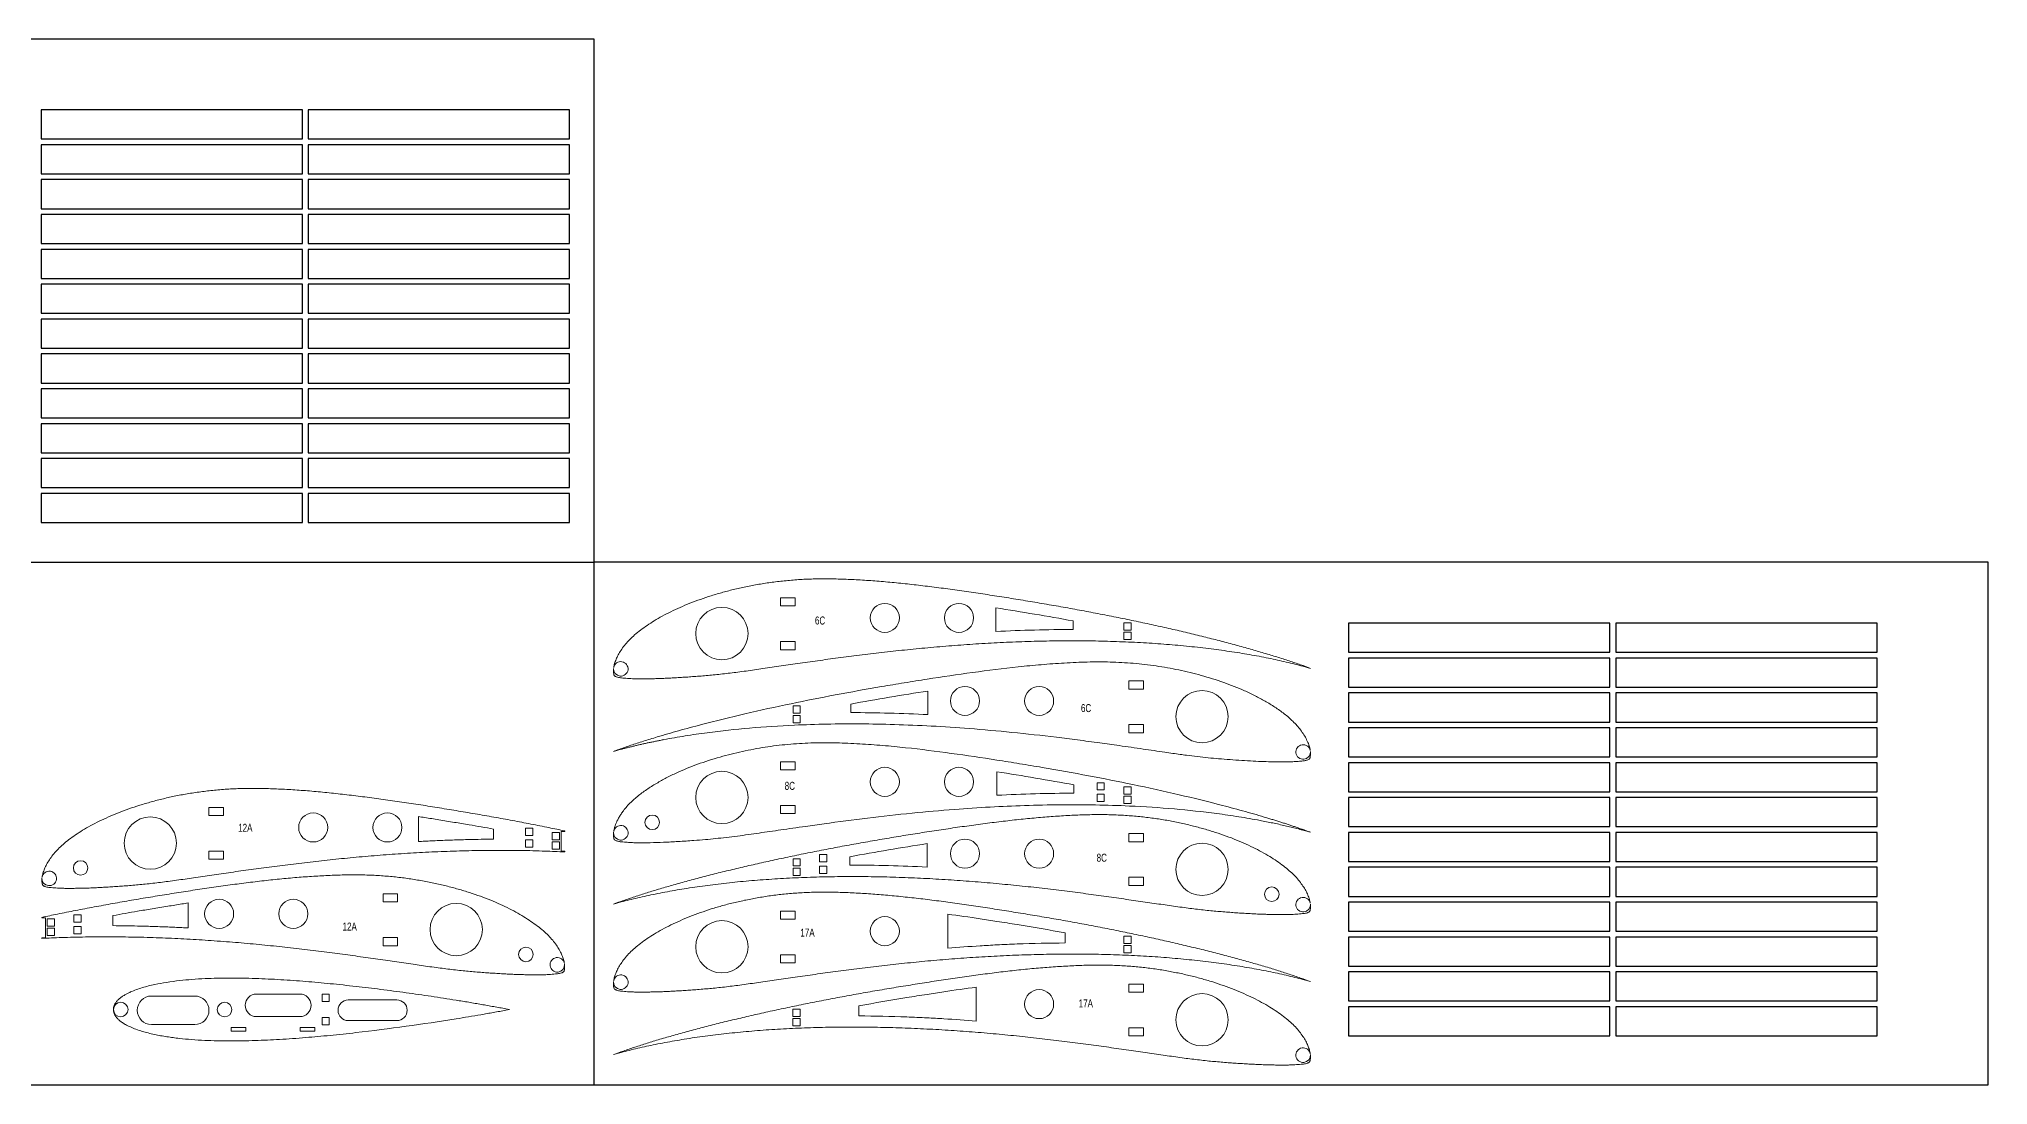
# Model space of a CAD drawing. Header units: inches. Extents: x 0 to 72, y -2.1 to 20.1.
# Drawn here: x 38.44 to 72, y 0 to 18 of the extents above; entities that cross this region are included whole.
import ezdxf

# ---------------------------------------------------------------- set-up
doc = ezdxf.new("R2010")
doc.units = ezdxf.units.IN
doc.header["$MEASUREMENT"] = 0
doc.styles.add('SLDTEXTSTYLE0', font='TXT', dxfattribs={"width": 0.75})

msp = doc.modelspace()

# ---------------------------------------------------------------- linework, layer by layer
for p, q in [((48, 18), (24, 18)), ((48, 0), (48, 18)), ((24, 9), (48, 9)), ((72, 9), (48, 9)), ((72, 0), (72, 9)), ((24, 0), (48, 0)), ((48, 0), (72, 0))]:
    msp.add_line(p, q)
at = {"color": 1, "linetype": 'Continuous', "lineweight": 15}
for p, q in [((51.209, 8.243), (51.209, 8.383)), ((51.209, 8.383), (51.459, 8.383)), ((51.459, 8.243), (51.209, 8.243)), ((51.459, 8.383), (51.459, 8.243)), ((54.919, 8.21), (54.919, 7.804)), ((56.247, 7.838), (56.247, 7.986)), ((57.119, 7.952), (57.244, 7.952)), ((57.119, 7.827), (57.119, 7.952)), ((57.244, 7.827), (57.119, 7.827)), ((57.119, 7.79), (57.244, 7.79)), ((57.119, 7.665), (57.119, 7.79)), ((57.244, 7.952), (57.244, 7.827)), ((57.244, 7.79), (57.244, 7.665)), ((51.209, 7.491), (51.209, 7.631)), ((51.209, 7.631), (51.459, 7.631)), ((51.459, 7.491), (51.209, 7.491)), ((51.459, 7.631), (51.459, 7.491)), ((57.244, 7.665), (57.119, 7.665)), ((60.335, 7.17), (60.2, 7.207)), ((53.748, 6.374), (53.748, 6.78)), ((57.458, 6.953), (57.208, 6.953)), ((57.208, 6.953), (57.208, 6.813)), ((57.208, 6.813), (57.458, 6.813)), ((57.458, 6.813), (57.458, 6.953)), ((51.549, 6.522), (51.424, 6.522)), ((51.424, 6.522), (51.424, 6.397)), ((51.424, 6.397), (51.549, 6.397)), ((51.549, 6.397), (51.549, 6.522)), ((52.42, 6.556), (52.42, 6.408)), ((51.549, 6.36), (51.424, 6.36)), ((51.424, 6.36), (51.424, 6.235)), ((51.424, 6.235), (51.549, 6.235)), ((51.549, 6.235), (51.549, 6.36)), ((57.458, 6.201), (57.208, 6.201)), ((57.208, 6.201), (57.208, 6.061)), ((57.208, 6.061), (57.458, 6.061)), ((57.458, 6.061), (57.458, 6.201)), ((48.332, 5.74), (48.467, 5.777)), ((51.459, 5.562), (51.209, 5.562)), ((51.209, 5.562), (51.209, 5.422)), ((51.209, 5.422), (51.459, 5.422)), ((51.459, 5.422), (51.459, 5.562)), ((54.934, 5.39), (54.934, 4.986)), ((56.262, 5.021), (56.262, 5.165)), ((56.784, 5.202), (56.659, 5.202)), ((56.659, 5.202), (56.659, 5.077)), ((56.659, 5.077), (56.784, 5.077)), ((56.784, 5.077), (56.784, 5.202)), ((57.119, 5.131), (57.244, 5.131)), ((57.119, 5.006), (57.119, 5.131)), ((57.244, 5.131), (57.244, 5.006)), ((41.368, 4.777), (41.618, 4.777)), ((41.368, 4.637), (41.368, 4.777)), ((41.618, 4.777), (41.618, 4.637)), ((51.459, 4.81), (51.209, 4.81)), ((51.209, 4.81), (51.209, 4.67)), ((51.459, 4.67), (51.459, 4.81)), ((56.784, 5.002), (56.659, 5.002)), ((56.659, 5.002), (56.659, 4.877)), ((56.659, 4.877), (56.784, 4.877)), ((56.784, 4.877), (56.784, 5.002)), ((57.244, 5.006), (57.119, 5.006)), ((57.119, 4.969), (57.244, 4.969)), ((57.119, 4.844), (57.119, 4.969)), ((57.244, 4.844), (57.119, 4.844)), ((57.244, 4.969), (57.244, 4.844)), ((41.618, 4.637), (41.368, 4.637)), ((44.973, 4.619), (44.973, 4.19)), ((46.268, 4.229), (46.268, 4.404)), ((46.942, 4.417), (46.817, 4.417)), ((46.817, 4.417), (46.817, 4.292)), ((46.942, 4.292), (46.942, 4.417)), ((47.493, 4.362), (47.493, 4.373)), ((51.209, 4.67), (51.459, 4.67)), ((60.2, 4.386), (60.335, 4.349)), ((46.817, 4.292), (46.942, 4.292)), ((46.817, 4.217), (46.817, 4.092)), ((46.942, 4.217), (46.817, 4.217)), ((46.817, 4.092), (46.942, 4.092)), ((46.942, 4.092), (46.942, 4.217)), ((47.277, 4.346), (47.402, 4.346)), ((47.277, 4.221), (47.277, 4.346)), ((47.402, 4.221), (47.277, 4.221)), ((47.277, 4.184), (47.402, 4.184)), ((47.277, 4.059), (47.277, 4.184)), ((47.402, 4.059), (47.277, 4.059)), ((47.402, 4.346), (47.402, 4.221)), ((47.402, 4.184), (47.402, 4.059)), ((47.493, 4.362), (47.43, 4.362)), ((47.43, 4.362), (47.43, 4.022)), ((53.733, 4.153), (53.733, 3.75)), ((57.208, 4.326), (57.458, 4.326)), ((57.208, 4.186), (57.208, 4.326)), ((57.458, 4.186), (57.208, 4.186)), ((57.458, 4.326), (57.458, 4.186)), ((41.368, 4.025), (41.618, 4.025)), ((41.368, 3.885), (41.368, 4.025)), ((41.618, 3.885), (41.368, 3.885)), ((41.618, 4.025), (41.618, 3.885)), ((47.43, 4.022), (47.493, 4.022)), ((47.493, 4.01), (47.493, 4.022)), ((51.549, 3.894), (51.424, 3.894)), ((51.424, 3.894), (51.424, 3.769)), ((51.424, 3.769), (51.549, 3.769)), ((51.549, 3.732), (51.424, 3.732)), ((51.424, 3.732), (51.424, 3.607)), ((51.549, 3.769), (51.549, 3.894)), ((51.549, 3.607), (51.549, 3.732)), ((51.883, 3.966), (52.008, 3.966)), ((51.883, 3.841), (51.883, 3.966)), ((52.008, 3.841), (51.883, 3.841)), ((51.883, 3.766), (52.008, 3.766)), ((51.883, 3.641), (51.883, 3.766)), ((52.008, 3.966), (52.008, 3.841)), ((52.008, 3.766), (52.008, 3.641)), ((52.405, 3.784), (52.405, 3.929)), ((51.424, 3.607), (51.549, 3.607)), ((52.008, 3.641), (51.883, 3.641)), ((57.208, 3.574), (57.458, 3.574)), ((57.208, 3.434), (57.208, 3.574)), ((57.458, 3.434), (57.208, 3.434)), ((57.458, 3.574), (57.458, 3.434)), ((41.01, 2.702), (41.01, 3.132)), ((44.615, 3.29), (44.365, 3.29)), ((44.365, 3.29), (44.365, 3.15)), ((44.365, 3.15), (44.615, 3.15)), ((44.615, 3.15), (44.615, 3.29)), ((48.467, 3.15), (48.332, 3.112)), ((38.49, 2.874), (38.49, 2.885)), ((38.49, 2.874), (38.552, 2.874)), ((38.552, 2.874), (38.552, 2.534)), ((38.706, 2.858), (38.581, 2.858)), ((38.581, 2.858), (38.581, 2.733)), ((38.581, 2.733), (38.706, 2.733)), ((38.706, 2.696), (38.581, 2.696)), ((38.581, 2.696), (38.581, 2.571)), ((38.706, 2.733), (38.706, 2.858)), ((38.706, 2.571), (38.706, 2.696)), ((39.041, 2.929), (39.166, 2.929)), ((39.041, 2.804), (39.041, 2.929)), ((39.166, 2.804), (39.041, 2.804)), ((39.041, 2.729), (39.166, 2.729)), ((39.041, 2.604), (39.041, 2.729)), ((39.166, 2.929), (39.166, 2.804)), ((39.166, 2.729), (39.166, 2.604)), ((39.715, 2.916), (39.715, 2.742)), ((51.21, 2.992), (51.46, 2.992)), ((51.21, 2.852), (51.21, 2.992)), ((51.46, 2.852), (51.21, 2.852)), ((51.46, 2.992), (51.46, 2.852)), ((54.088, 2.94), (54.088, 2.356)), ((38.49, 2.523), (38.49, 2.534)), ((38.552, 2.534), (38.49, 2.534)), ((38.581, 2.571), (38.706, 2.571)), ((39.166, 2.604), (39.041, 2.604)), ((44.615, 2.537), (44.365, 2.537)), ((44.365, 2.537), (44.365, 2.397)), ((44.365, 2.397), (44.615, 2.397)), ((44.615, 2.397), (44.615, 2.537)), ((56.11, 2.444), (56.11, 2.619)), ((57.119, 2.561), (57.244, 2.561)), ((57.119, 2.436), (57.119, 2.561)), ((57.244, 2.436), (57.119, 2.436)), ((57.119, 2.399), (57.244, 2.399)), ((57.119, 2.274), (57.119, 2.399)), ((57.244, 2.561), (57.244, 2.436)), ((57.244, 2.399), (57.244, 2.274)), ((51.21, 2.24), (51.46, 2.24)), ((51.21, 2.1), (51.21, 2.24)), ((51.46, 2.1), (51.21, 2.1)), ((51.46, 2.24), (51.46, 2.1)), ((57.244, 2.274), (57.119, 2.274)), ((54.579, 1.684), (54.579, 1.1)), ((57.207, 1.737), (57.207, 1.597)), ((57.457, 1.737), (57.207, 1.737)), ((57.457, 1.597), (57.457, 1.737)), ((60.335, 1.779), (60.2, 1.816)), ((41.123, 1.531), (40.379, 1.531)), ((42.931, 1.565), (42.187, 1.565)), ((43.44, 1.561), (43.315, 1.561)), ((43.315, 1.561), (43.315, 1.436)), ((43.315, 1.436), (43.44, 1.436)), ((43.44, 1.436), (43.44, 1.561)), ((44.604, 1.463), (43.767, 1.463)), ((45.552, 1.484), (45.552, 1.484)), ((52.557, 1.188), (52.557, 1.363)), ((57.207, 1.597), (57.457, 1.597)), ((40.379, 1.041), (41.123, 1.041)), ((42.187, 1.176), (42.931, 1.176)), ((43.44, 1.162), (43.315, 1.162)), ((43.315, 1.162), (43.315, 1.037)), ((43.315, 1.037), (43.44, 1.037)), ((43.44, 1.037), (43.44, 1.162)), ((43.767, 1.109), (44.604, 1.109)), ((46.54, 1.3), (46.479, 1.311)), ((46.479, 1.287), (46.54, 1.3)), ((51.548, 1.305), (51.423, 1.305)), ((51.423, 1.305), (51.423, 1.18)), ((51.423, 1.18), (51.548, 1.18)), ((51.548, 1.143), (51.423, 1.143)), ((51.423, 1.143), (51.423, 1.018)), ((51.423, 1.018), (51.548, 1.018)), ((51.548, 1.18), (51.548, 1.305)), ((51.548, 1.018), (51.548, 1.143)), ((41.753, 0.988), (41.753, 0.925)), ((42.003, 0.988), (41.753, 0.988)), ((41.753, 0.925), (42.003, 0.925)), ((42.003, 0.925), (42.003, 0.988)), ((42.938, 0.988), (42.938, 0.925)), ((43.188, 0.988), (42.938, 0.988)), ((42.938, 0.925), (43.188, 0.925)), ((43.188, 0.925), (43.188, 0.988)), ((57.207, 0.984), (57.207, 0.844)), ((57.457, 0.984), (57.207, 0.984)), ((57.207, 0.844), (57.457, 0.844)), ((57.457, 0.844), (57.457, 0.984)), ((48.332, 0.523), (48.467, 0.561))]:
    msp.add_line(p, q, dxfattribs=at)
at = {"color": 1}
for points in [[(38.477, 16.28), (42.977, 16.28), (42.977, 16.78), (38.477, 16.78)], [(43.077, 16.28), (47.577, 16.28), (47.577, 16.78), (43.077, 16.78)], [(38.477, 15.68), (42.977, 15.68), (42.977, 16.18), (38.477, 16.18)], [(43.077, 15.68), (47.577, 15.68), (47.577, 16.18), (43.077, 16.18)], [(38.477, 15.08), (42.977, 15.08), (42.977, 15.58), (38.477, 15.58)], [(43.077, 15.08), (47.577, 15.08), (47.577, 15.58), (43.077, 15.58)], [(38.477, 14.48), (42.977, 14.48), (42.977, 14.98), (38.477, 14.98)], [(43.077, 14.48), (47.577, 14.48), (47.577, 14.98), (43.077, 14.98)], [(38.477, 13.88), (42.977, 13.88), (42.977, 14.38), (38.477, 14.38)], [(43.077, 13.88), (47.577, 13.88), (47.577, 14.38), (43.077, 14.38)], [(38.477, 13.28), (42.977, 13.28), (42.977, 13.78), (38.477, 13.78)], [(43.077, 13.28), (47.577, 13.28), (47.577, 13.78), (43.077, 13.78)], [(38.477, 12.68), (42.977, 12.68), (42.977, 13.18), (38.477, 13.18)], [(43.077, 12.68), (47.577, 12.68), (47.577, 13.18), (43.077, 13.18)], [(38.477, 12.08), (42.977, 12.08), (42.977, 12.58), (38.477, 12.58)], [(43.077, 12.08), (47.577, 12.08), (47.577, 12.58), (43.077, 12.58)], [(38.477, 11.48), (42.977, 11.48), (42.977, 11.98), (38.477, 11.98)], [(43.077, 11.48), (47.577, 11.48), (47.577, 11.98), (43.077, 11.98)], [(38.477, 10.88), (42.977, 10.88), (42.977, 11.38), (38.477, 11.38)], [(43.077, 10.88), (47.577, 10.88), (47.577, 11.38), (43.077, 11.38)], [(38.477, 10.28), (42.977, 10.28), (42.977, 10.78), (38.477, 10.78)], [(43.077, 10.28), (47.577, 10.28), (47.577, 10.78), (43.077, 10.78)], [(38.477, 9.68), (42.977, 9.68), (42.977, 10.18), (38.477, 10.18)], [(43.077, 9.68), (47.577, 9.68), (47.577, 10.18), (43.077, 10.18)], [(60.99, 7.446), (65.49, 7.446), (65.49, 7.946), (60.99, 7.946)], [(65.59, 7.446), (70.09, 7.446), (70.09, 7.946), (65.59, 7.946)], [(60.99, 6.846), (65.49, 6.846), (65.49, 7.346), (60.99, 7.346)], [(65.59, 6.846), (70.09, 6.846), (70.09, 7.346), (65.59, 7.346)], [(60.99, 6.246), (65.49, 6.246), (65.49, 6.746), (60.99, 6.746)], [(65.59, 6.246), (70.09, 6.246), (70.09, 6.746), (65.59, 6.746)], [(60.99, 5.646), (65.49, 5.646), (65.49, 6.146), (60.99, 6.146)], [(65.59, 5.646), (70.09, 5.646), (70.09, 6.146), (65.59, 6.146)], [(60.99, 5.046), (65.49, 5.046), (65.49, 5.546), (60.99, 5.546)], [(65.59, 5.046), (70.09, 5.046), (70.09, 5.546), (65.59, 5.546)], [(60.99, 4.446), (65.49, 4.446), (65.49, 4.946), (60.99, 4.946)], [(65.59, 4.446), (70.09, 4.446), (70.09, 4.946), (65.59, 4.946)], [(60.99, 3.846), (65.49, 3.846), (65.49, 4.346), (60.99, 4.346)], [(65.59, 3.846), (70.09, 3.846), (70.09, 4.346), (65.59, 4.346)], [(60.99, 3.246), (65.49, 3.246), (65.49, 3.746), (60.99, 3.746)], [(65.59, 3.246), (70.09, 3.246), (70.09, 3.746), (65.59, 3.746)], [(60.99, 2.646), (65.49, 2.646), (65.49, 3.146), (60.99, 3.146)], [(65.59, 2.646), (70.09, 2.646), (70.09, 3.146), (65.59, 3.146)], [(60.99, 2.046), (65.49, 2.046), (65.49, 2.546), (60.99, 2.546)], [(65.59, 2.046), (70.09, 2.046), (70.09, 2.546), (65.59, 2.546)], [(60.99, 1.446), (65.49, 1.446), (65.49, 1.946), (60.99, 1.946)], [(65.59, 1.446), (70.09, 1.446), (70.09, 1.946), (65.59, 1.946)], [(60.99, 0.846), (65.49, 0.846), (65.49, 1.346), (60.99, 1.346)], [(65.59, 0.846), (70.09, 0.846), (70.09, 1.346), (65.59, 1.346)]]:
    msp.add_lwpolyline(points, close=True, dxfattribs=at)
at = {"color": 1, "linetype": 'Continuous', "lineweight": 15}
for centre, radius in [((50.2, 7.768), 0.45), ((53.005, 8.038), 0.25), ((54.282, 8.038), 0.25), ((54.385, 6.609), 0.25), ((55.662, 6.609), 0.25), ((58.467, 6.339), 0.45), ((50.2, 4.948), 0.45), ((53.005, 5.217), 0.25), ((54.282, 5.217), 0.25), ((40.358, 4.163), 0.45), ((43.163, 4.432), 0.25), ((44.44, 4.432), 0.25), ((49, 4.52), 0.125), ((54.385, 3.981), 0.25), ((55.662, 3.981), 0.25), ((58.467, 3.711), 0.45), ((39.158, 3.735), 0.125), ((59.667, 3.283), 0.125), ((41.543, 2.945), 0.25), ((42.82, 2.945), 0.25), ((45.625, 2.675), 0.45), ((50.2, 2.378), 0.45), ((53.005, 2.647), 0.25), ((46.825, 2.247), 0.125), ((41.636, 1.298), 0.125), ((55.662, 1.392), 0.25), ((58.467, 1.122), 0.45)]:
    msp.add_circle(centre, radius, dxfattribs=at)
for centre, radius, start, end in [((48.459, 7.161), 0.125, 176.0219, 169.264), ((60.208, 5.731), 0.125, 10.736, 3.9781), ((48.459, 4.34), 0.125, 176.0219, 169.264), ((38.617, 3.555), 0.125, 176.0219, 169.264), ((60.208, 3.104), 0.125, 10.736, 3.9781), ((47.366, 2.068), 0.125, 10.736, 3.9781), ((48.459, 1.77), 0.125, 176.0219, 169.264), ((39.849, 1.299), 0.125, 180.5547, 179.7914), ((40.379, 1.286), 0.245, 90, 270), ((41.123, 1.286), 0.245, 270, 90), ((42.187, 1.371), 0.194, 90, 270), ((42.931, 1.371), 0.194, 270, 90), ((43.767, 1.286), 0.177, 90, 270), ((44.604, 1.286), 0.177, 270, 90), ((60.208, 0.514), 0.125, 10.736, 3.9781)]:
    msp.add_arc(centre, radius, start, end, dxfattribs=at)
for points, knots in [([(48.336, 7.184), (48.337, 7.191), (48.34, 7.208), (48.347, 7.236), (48.358, 7.271), (48.371, 7.308), (48.386, 7.345), (48.405, 7.383), (48.433, 7.436), (48.477, 7.505), (48.539, 7.587), (48.613, 7.668), (48.7, 7.75), (48.801, 7.831), (48.914, 7.912), (49.038, 7.992), (49.175, 8.071), (49.323, 8.147), (49.482, 8.221), (49.651, 8.292), (49.831, 8.359), (50.02, 8.422), (50.219, 8.48), (50.426, 8.534), (50.642, 8.581), (50.866, 8.623), (51.097, 8.657), (51.337, 8.683), (51.583, 8.702), (51.838, 8.711), (52.102, 8.711), (52.374, 8.702), (52.656, 8.687), (52.946, 8.666), (53.243, 8.638), (53.547, 8.605), (53.858, 8.568), (54.173, 8.526), (54.493, 8.48), (54.815, 8.432), (55.14, 8.381), (55.466, 8.328), (55.791, 8.273), (56.114, 8.216), (56.435, 8.158), (56.751, 8.097), (57.063, 8.036), (57.37, 7.972), (57.67, 7.907), (57.964, 7.842), (58.249, 7.775), (58.526, 7.707), (58.793, 7.639), (59.05, 7.571), (59.296, 7.503), (59.495, 7.445), (59.646, 7.399), (59.756, 7.366), (59.862, 7.332), (59.966, 7.298), (60.066, 7.265), (60.188, 7.223), (60.277, 7.191), (60.335, 7.17)], [0, 0, 0, 0, 0.0007404, 0.0021039, 0.0035004, 0.0051408, 0.006774, 0.0084046, 0.0102652, 0.0140057, 0.018195, 0.0226148, 0.0272914, 0.0325614, 0.0381443, 0.0440172, 0.050437, 0.0571258, 0.06408, 0.0715389, 0.0792372, 0.087177, 0.0955782, 0.1041916, 0.1130159, 0.1222199, 0.1316116, 0.1411979, 0.1511899, 0.1614192, 0.1718938, 0.1829524, 0.1942972, 0.2059045, 0.2179777, 0.2302677, 0.2427684, 0.2556156, 0.2685954, 0.2817006, 0.2949429, 0.3082, 0.3214639, 0.3346425, 0.3477378, 0.3607454, 0.3734941, 0.3860782, 0.3984952, 0.4105066, 0.4222819, 0.4338175, 0.444807, 0.4554924, 0.4658702, 0.4755783, 0.4804321, 0.4849241, 0.489414, 0.4939044, 0.4980101, 0.502113, 0.5094793, 0.5094793, 0.5094793, 0.5094793]), ([(60.2, 7.207), (60.155, 7.219), (60.061, 7.244), (59.915, 7.279), (59.765, 7.313), (59.609, 7.346), (59.448, 7.377), (59.282, 7.407), (59.111, 7.435), (58.936, 7.462), (58.757, 7.488), (58.511, 7.519), (58.194, 7.554), (57.804, 7.588), (57.404, 7.614), (56.995, 7.632), (56.579, 7.643), (56.159, 7.645), (55.736, 7.64), (55.312, 7.628), (54.889, 7.609), (54.47, 7.584), (54.055, 7.552), (53.647, 7.516), (53.248, 7.476), (52.858, 7.432), (52.48, 7.386), (52.115, 7.338), (51.763, 7.29), (51.426, 7.242), (51.155, 7.202), (50.948, 7.172), (50.798, 7.15), (50.653, 7.129), (50.512, 7.11), (50.376, 7.093), (50.244, 7.077), (50.116, 7.063), (49.992, 7.051), (49.871, 7.04), (49.753, 7.031), (49.64, 7.023), (49.53, 7.015), (49.423, 7.009), (49.321, 7.003), (49.223, 6.999), (49.13, 6.995), (49.04, 6.992), (48.956, 6.991), (48.875, 6.989), (48.8, 6.989), (48.729, 6.989), (48.664, 6.991), (48.604, 6.995), (48.548, 6.999), (48.498, 7.003), (48.455, 7.007), (48.419, 7.012), (48.39, 7.02), (48.369, 7.028), (48.357, 7.036), (48.348, 7.043), (48.343, 7.054), (48.339, 7.069), (48.335, 7.09), (48.332, 7.124), (48.333, 7.152), (48.334, 7.17)], [0.510071, 0.510071, 0.510071, 0.510071, 0.5156373, 0.5218485, 0.5280568, 0.5342661, 0.541045, 0.5478208, 0.5545977, 0.5618734, 0.5691464, 0.5764208, 0.5918014, 0.6075173, 0.6235654, 0.640116, 0.6568355, 0.6737172, 0.6907639, 0.7078087, 0.7248475, 0.7417155, 0.7584236, 0.774967, 0.7910316, 0.8067905, 0.8222382, 0.8369352, 0.8512011, 0.8650301, 0.8778859, 0.8843128, 0.8902083, 0.8960947, 0.9019772, 0.9073176, 0.9126524, 0.9179873, 0.9228543, 0.9277246, 0.9326016, 0.9370345, 0.9414657, 0.9458987, 0.9498417, 0.9537822, 0.9577224, 0.9611349, 0.9645471, 0.9679602, 0.9708031, 0.9736291, 0.9764474, 0.978675, 0.980921, 0.9831701, 0.984726, 0.9861587, 0.9875574, 0.988267, 0.9888738, 0.9892799, 0.9896815, 0.9903179, 0.9911323, 0.992264, 0.9944335, 0.9944335, 0.9944335, 0.9944335]), ([(60.331, 5.755), (60.33, 5.758), (60.329, 5.766), (60.327, 5.777), (60.324, 5.788), (60.321, 5.8), (60.318, 5.812), (60.314, 5.825), (60.31, 5.838), (60.302, 5.862), (60.289, 5.897), (60.262, 5.956), (60.222, 6.028), (60.165, 6.109), (60.102, 6.187), (60.034, 6.258), (59.96, 6.325), (59.884, 6.387), (59.803, 6.447), (59.722, 6.502), (59.638, 6.556), (59.525, 6.623), (59.379, 6.701), (59.144, 6.812), (58.835, 6.934), (58.519, 7.032), (58.26, 7.099), (58.002, 7.157), (57.742, 7.204), (57.48, 7.238), (57.283, 7.257), (57.084, 7.271), (56.888, 7.279), (56.69, 7.282), (56.494, 7.279), (56.295, 7.272), (56.031, 7.258), (55.698, 7.235), (55.172, 7.184), (54.517, 7.101), (53.863, 7.005), (53.341, 6.921), (52.814, 6.834), (52.164, 6.717), (51.378, 6.562), (50.61, 6.393), (49.964, 6.234), (49.461, 6.099), (49.167, 6.014), (48.967, 5.953), (48.851, 5.917), (48.74, 5.881), (48.632, 5.846), (48.529, 5.81), (48.429, 5.775), (48.364, 5.752), (48.332, 5.74)], [0, 0, 0, 0, 0.000868, 0.001766, 0.002694, 0.003654, 0.004645, 0.005669, 0.006725, 0.007814, 0.011686, 0.015626, 0.023148, 0.03125, 0.038946, 0.046875, 0.054416, 0.062502, 0.070119, 0.078128, 0.085857, 0.093754, 0.108991, 0.125004, 0.155342, 0.187494, 0.20302, 0.218745, 0.249992, 0.265429, 0.281243, 0.296878, 0.312494, 0.327769, 0.343745, 0.358689, 0.374996, 0.406247, 0.437497, 0.499996, 0.562496, 0.593777, 0.624998, 0.688914, 0.749999, 0.814386, 0.874998, 0.907294, 0.937499, 0.947329, 0.956857, 0.966085, 0.975012, 0.98364, 0.991969, 1, 1, 1, 1]), ([(48.467, 5.777), (48.487, 5.783), (48.525, 5.793), (48.583, 5.808), (48.642, 5.822), (48.702, 5.837), (48.762, 5.851), (48.823, 5.865), (48.885, 5.879), (48.947, 5.892), (49.01, 5.905), (49.073, 5.918), (49.138, 5.931), (49.302, 5.963), (49.571, 6.009), (50.062, 6.081), (50.689, 6.148), (51.376, 6.192), (52.011, 6.213), (52.585, 6.216), (53.186, 6.205), (53.812, 6.179), (54.487, 6.134), (55.205, 6.07), (55.826, 6.002), (56.33, 5.938), (56.69, 5.89), (57.067, 5.837), (57.378, 5.792), (57.64, 5.754), (57.81, 5.729), (57.959, 5.707), (58.084, 5.69), (58.287, 5.663), (58.508, 5.637), (58.758, 5.614), (59.017, 5.593), (59.333, 5.573), (59.618, 5.562), (59.799, 5.559), (59.893, 5.559), (59.985, 5.561), (60.062, 5.565), (60.124, 5.57), (60.165, 5.573), (60.197, 5.576), (60.221, 5.578), (60.243, 5.582), (60.267, 5.587), (60.289, 5.594), (60.305, 5.602), (60.314, 5.609), (60.32, 5.614), (60.324, 5.623), (60.327, 5.634), (60.33, 5.649), (60.333, 5.669), (60.335, 5.693), (60.335, 5.717), (60.333, 5.732), (60.333, 5.74)], [0, 0, 0, 0, 0.00494, 0.009928, 0.014964, 0.020049, 0.025183, 0.030365, 0.035597, 0.040878, 0.046209, 0.05159, 0.05702, 0.062501, 0.093152, 0.125, 0.185852, 0.249994, 0.296299, 0.343908, 0.392851, 0.445619, 0.499994, 0.561036, 0.624993, 0.655266, 0.687493, 0.715293, 0.749994, 0.765619, 0.781244, 0.792731, 0.803148, 0.812495, 0.843744, 0.858601, 0.874994, 0.908222, 0.937493, 0.945952, 0.953118, 0.96093, 0.968743, 0.972299, 0.976555, 0.978838, 0.980462, 0.982543, 0.984369, 0.986526, 0.988275, 0.988809, 0.989255, 0.990229, 0.991113, 0.992183, 0.994088, 0.99609, 0.998045, 1, 1, 1, 1]), ([(60.335, 4.349), (60.316, 4.356), (60.279, 4.369), (60.222, 4.39), (60.164, 4.41), (60.105, 4.431), (60.044, 4.451), (59.982, 4.472), (59.919, 4.493), (59.854, 4.514), (59.788, 4.534), (59.721, 4.556), (59.652, 4.577), (59.483, 4.628), (59.206, 4.708), (58.703, 4.843), (58.058, 5.002), (57.289, 5.171), (56.503, 5.326), (55.853, 5.442), (55.326, 5.53), (54.804, 5.614), (54.15, 5.71), (53.495, 5.793), (52.969, 5.844), (52.636, 5.867), (52.372, 5.881), (52.173, 5.888), (51.978, 5.891), (51.779, 5.888), (51.583, 5.88), (51.384, 5.866), (51.187, 5.847), (50.925, 5.813), (50.665, 5.766), (50.407, 5.708), (50.148, 5.641), (49.832, 5.543), (49.523, 5.421), (49.288, 5.31), (49.142, 5.231), (49.03, 5.165), (48.945, 5.111), (48.864, 5.056), (48.783, 4.996), (48.707, 4.934), (48.633, 4.867), (48.565, 4.796), (48.509, 4.727), (48.464, 4.664), (48.429, 4.608), (48.4, 4.555), (48.378, 4.506), (48.363, 4.466), (48.353, 4.434), (48.346, 4.409), (48.34, 4.386), (48.338, 4.371), (48.336, 4.364)], [0, 0, 0, 0, 0.004648, 0.009398, 0.014249, 0.019202, 0.024256, 0.029413, 0.034672, 0.040033, 0.045496, 0.051062, 0.05673, 0.062501, 0.092704, 0.125002, 0.185612, 0.250001, 0.311084, 0.375001, 0.406221, 0.437502, 0.500003, 0.562502, 0.593752, 0.625002, 0.641308, 0.656253, 0.672228, 0.687504, 0.703118, 0.718755, 0.734568, 0.750006, 0.781253, 0.796977, 0.812504, 0.844654, 0.874994, 0.891005, 0.906243, 0.914139, 0.921869, 0.929877, 0.937496, 0.94558, 0.953122, 0.961049, 0.968748, 0.974216, 0.979418, 0.984375, 0.988313, 0.992187, 0.994331, 0.996346, 0.998234, 1, 1, 1, 1]), ([(38.494, 3.579), (38.495, 3.585), (38.498, 3.602), (38.505, 3.63), (38.516, 3.665), (38.529, 3.702), (38.544, 3.739), (38.563, 3.778), (38.591, 3.83), (38.635, 3.899), (38.697, 3.981), (38.771, 4.062), (38.858, 4.144), (38.959, 4.225), (39.072, 4.306), (39.196, 4.386), (39.333, 4.465), (39.481, 4.541), (39.64, 4.615), (39.809, 4.686), (39.989, 4.753), (40.178, 4.816), (40.377, 4.874), (40.584, 4.928), (40.8, 4.976), (41.024, 5.017), (41.256, 5.051), (41.495, 5.078), (41.741, 5.096), (41.996, 5.105), (42.26, 5.105), (42.532, 5.096), (42.814, 5.081), (43.104, 5.06), (43.401, 5.032), (43.706, 4.999), (44.016, 4.962), (44.331, 4.92), (44.651, 4.874), (44.974, 4.826), (45.298, 4.775), (45.624, 4.722), (45.949, 4.667), (46.272, 4.611), (46.593, 4.552), (46.909, 4.492), (47.209, 4.432), (47.403, 4.392), (47.493, 4.373)], [0, 0, 0, 0, 0.0007404, 0.0021039, 0.0035004, 0.0051408, 0.006774, 0.0084046, 0.0102652, 0.0140057, 0.018195, 0.0226148, 0.0272914, 0.0325614, 0.0381443, 0.0440172, 0.050437, 0.0571258, 0.06408, 0.0715389, 0.0792372, 0.087177, 0.0955782, 0.1041916, 0.1130159, 0.1222199, 0.1316116, 0.1411979, 0.1511899, 0.1614192, 0.1718938, 0.1829524, 0.1942972, 0.2059045, 0.2179777, 0.2302677, 0.2427684, 0.2556156, 0.2685954, 0.2817006, 0.2949429, 0.3082, 0.3214639, 0.3346425, 0.3477378, 0.3607454, 0.3734941, 0.3845742, 0.3845742, 0.3845742, 0.3845742]), ([(48.334, 4.349), (48.334, 4.345), (48.333, 4.337), (48.333, 4.325), (48.332, 4.314), (48.333, 4.298), (48.334, 4.278), (48.337, 4.258), (48.34, 4.243), (48.343, 4.232), (48.348, 4.223), (48.353, 4.218), (48.362, 4.211), (48.378, 4.203), (48.4, 4.196), (48.424, 4.191), (48.446, 4.187), (48.47, 4.185), (48.502, 4.182), (48.543, 4.178), (48.606, 4.174), (48.683, 4.169), (48.774, 4.168), (48.868, 4.168), (49.008, 4.17), (49.202, 4.176), (49.453, 4.189), (49.693, 4.205), (49.909, 4.222), (50.094, 4.24), (50.278, 4.26), (50.528, 4.291), (50.779, 4.326), (51.027, 4.363), (51.22, 4.391), (51.424, 4.42), (51.673, 4.456), (52.102, 4.516), (52.713, 4.596), (53.462, 4.679), (54.165, 4.742), (54.811, 4.785), (55.42, 4.812), (56.025, 4.825), (56.628, 4.822), (57.282, 4.802), (57.978, 4.757), (58.605, 4.689), (59.096, 4.618), (59.381, 4.569), (59.575, 4.531), (59.684, 4.509), (59.791, 4.486), (59.896, 4.462), (59.999, 4.438), (60.1, 4.413), (60.167, 4.395), (60.2, 4.386)], [0, 0, 0, 0, 0.000978, 0.001955, 0.002932, 0.003911, 0.00591, 0.007818, 0.008885, 0.009771, 0.010746, 0.01119, 0.011726, 0.013473, 0.015631, 0.017456, 0.019539, 0.021161, 0.023445, 0.0277, 0.031258, 0.03907, 0.046883, 0.054046, 0.062508, 0.081582, 0.102413, 0.125007, 0.141398, 0.156257, 0.171317, 0.187508, 0.218758, 0.234383, 0.250008, 0.267196, 0.285722, 0.312508, 0.375008, 0.438963, 0.500007, 0.55074, 0.600007, 0.651446, 0.701434, 0.750006, 0.814147, 0.875, 0.906847, 0.937499, 0.946864, 0.956081, 0.965153, 0.974079, 0.982862, 0.991502, 1, 1, 1, 1]), ([(44.973, 4.619), (45.009, 4.614), (45.126, 4.596), (45.334, 4.563), (45.589, 4.521), (45.903, 4.468), (46.128, 4.429), (46.268, 4.404)], [0.3587823, 0.3587823, 0.3587823, 0.3587823, 0.4116677, 0.5330803, 0.6662762, 0.790628, 1, 1, 1, 1]), ([(48.332, 3.112), (48.39, 3.134), (48.479, 3.166), (48.602, 3.207), (48.702, 3.241), (48.805, 3.274), (48.911, 3.308), (49.021, 3.342), (49.173, 3.388), (49.371, 3.445), (49.617, 3.514), (49.874, 3.582), (50.142, 3.65), (50.418, 3.717), (50.704, 3.784), (50.997, 3.85), (51.297, 3.915), (51.604, 3.978), (51.916, 4.04), (52.233, 4.1), (52.553, 4.159), (52.876, 4.216), (53.201, 4.271), (53.527, 4.324), (53.852, 4.374), (54.174, 4.423), (54.494, 4.468), (54.81, 4.51), (55.12, 4.548), (55.424, 4.581), (55.721, 4.608), (56.011, 4.629), (56.293, 4.645), (56.566, 4.654), (56.829, 4.654), (57.084, 4.644), (57.331, 4.626), (57.57, 4.6), (57.801, 4.566), (58.025, 4.524), (58.241, 4.476), (58.448, 4.423), (58.647, 4.364), (58.837, 4.302), (59.016, 4.235), (59.186, 4.164), (59.344, 4.09), (59.492, 4.013), (59.629, 3.935), (59.754, 3.854), (59.866, 3.773), (59.967, 3.692), (60.054, 3.611), (60.128, 3.529), (60.19, 3.447), (60.234, 3.379), (60.263, 3.326), (60.281, 3.288), (60.297, 3.25), (60.31, 3.214), (60.32, 3.179), (60.327, 3.15), (60.33, 3.133), (60.331, 3.127)], [0, 0, 0, 0, 0.0073664, 0.0114692, 0.0155749, 0.0200654, 0.0245552, 0.0290473, 0.0339011, 0.0436091, 0.0539869, 0.0646724, 0.0756619, 0.0871974, 0.0989727, 0.1109842, 0.1234012, 0.1359852, 0.1487339, 0.1617415, 0.1748368, 0.1880154, 0.2012793, 0.2145364, 0.2277787, 0.2408839, 0.2538637, 0.2667109, 0.2792117, 0.2915017, 0.3035749, 0.3151822, 0.326527, 0.3375856, 0.3480601, 0.3582895, 0.3682814, 0.3778678, 0.3872594, 0.3964634, 0.4052877, 0.4139011, 0.4223024, 0.4302421, 0.4379405, 0.4453993, 0.4523535, 0.4590423, 0.4654621, 0.4713351, 0.4769179, 0.482188, 0.4868646, 0.4912844, 0.4954736, 0.4992141, 0.5010747, 0.5027053, 0.5043385, 0.505979, 0.5073754, 0.508739, 0.5094793, 0.5094793, 0.5094793, 0.5094793]), ([(47.493, 4.01), (47.38, 4.016), (47.129, 4.027), (46.737, 4.037), (46.317, 4.039), (45.894, 4.034), (45.47, 4.022), (45.047, 4.003), (44.628, 3.978), (44.213, 3.947), (43.806, 3.911), (43.406, 3.87), (43.016, 3.827), (42.638, 3.78), (42.273, 3.732), (41.921, 3.684), (41.585, 3.636), (41.313, 3.596), (41.106, 3.566), (40.956, 3.544), (40.811, 3.524), (40.671, 3.504), (40.534, 3.487), (40.402, 3.471), (40.274, 3.457), (40.15, 3.445), (40.029, 3.434), (39.911, 3.425), (39.798, 3.417), (39.688, 3.41), (39.582, 3.403), (39.48, 3.398), (39.381, 3.393), (39.288, 3.389), (39.199, 3.387), (39.114, 3.385), (39.033, 3.384), (38.958, 3.383), (38.888, 3.384), (38.822, 3.386), (38.762, 3.389), (38.706, 3.393), (38.656, 3.397), (38.613, 3.401), (38.577, 3.406), (38.548, 3.414), (38.527, 3.423), (38.515, 3.43), (38.506, 3.438), (38.501, 3.448), (38.497, 3.463), (38.493, 3.484), (38.49, 3.519), (38.491, 3.546), (38.493, 3.564)], [0.6265169, 0.6265169, 0.6265169, 0.6265169, 0.640116, 0.6568355, 0.6737172, 0.6907639, 0.7078087, 0.7248475, 0.7417155, 0.7584236, 0.774967, 0.7910316, 0.8067905, 0.8222382, 0.8369352, 0.8512011, 0.8650301, 0.8778859, 0.8843128, 0.8902083, 0.8960947, 0.9019772, 0.9073176, 0.9126524, 0.9179873, 0.9228543, 0.9277246, 0.9326016, 0.9370345, 0.9414657, 0.9458987, 0.9498417, 0.9537822, 0.9577224, 0.9611349, 0.9645471, 0.9679602, 0.9708031, 0.9736291, 0.9764474, 0.978675, 0.980921, 0.9831701, 0.984726, 0.9861587, 0.9875574, 0.988267, 0.9888738, 0.9892799, 0.9896815, 0.9903179, 0.9911323, 0.992264, 0.9944335, 0.9944335, 0.9944335, 0.9944335]), ([(46.268, 4.229), (46.127, 4.229), (45.903, 4.226), (45.589, 4.217), (45.333, 4.208), (45.126, 4.198), (45.009, 4.192), (44.973, 4.19)], [0.3599327, 0.3599327, 0.3599327, 0.3599327, 0.5685307, 0.6926022, 0.8256498, 0.9470675, 1, 1, 1, 1]), ([(47.488, 2.091), (47.487, 2.097), (47.484, 2.114), (47.478, 2.142), (47.467, 2.177), (47.454, 2.214), (47.438, 2.251), (47.42, 2.29), (47.392, 2.343), (47.348, 2.411), (47.286, 2.493), (47.212, 2.575), (47.124, 2.656), (47.024, 2.737), (46.911, 2.818), (46.786, 2.898), (46.65, 2.977), (46.502, 3.054), (46.343, 3.128), (46.174, 3.198), (45.994, 3.265), (45.805, 3.328), (45.606, 3.387), (45.398, 3.44), (45.182, 3.488), (44.959, 3.529), (44.727, 3.564), (44.488, 3.59), (44.241, 3.608), (43.987, 3.618), (43.723, 3.617), (43.45, 3.608), (43.169, 3.593), (42.879, 3.572), (42.581, 3.545), (42.277, 3.512), (41.967, 3.474), (41.652, 3.432), (41.332, 3.387), (41.009, 3.338), (40.685, 3.287), (40.359, 3.234), (40.034, 3.18), (39.711, 3.123), (39.39, 3.064), (39.073, 3.004), (38.774, 2.944), (38.58, 2.904), (38.49, 2.885)], [0, 0, 0, 0, 0.0007404, 0.0021039, 0.0035004, 0.0051408, 0.006774, 0.0084046, 0.0102652, 0.0140057, 0.018195, 0.0226148, 0.0272914, 0.0325614, 0.0381443, 0.0440172, 0.050437, 0.0571258, 0.06408, 0.0715389, 0.0792372, 0.087177, 0.0955782, 0.1041916, 0.1130159, 0.1222199, 0.1316116, 0.1411979, 0.1511899, 0.1614192, 0.1718938, 0.1829524, 0.1942972, 0.2059045, 0.2179777, 0.2302677, 0.2427684, 0.2556156, 0.2685954, 0.2817006, 0.2949429, 0.3082, 0.3214639, 0.3346425, 0.3477378, 0.3607454, 0.3734941, 0.3845742, 0.3845742, 0.3845742, 0.3845742]), ([(60.333, 3.112), (60.335, 3.094), (60.335, 3.067), (60.332, 3.033), (60.329, 3.012), (60.325, 2.997), (60.319, 2.986), (60.31, 2.978), (60.298, 2.971), (60.277, 2.962), (60.248, 2.955), (60.212, 2.95), (60.169, 2.946), (60.119, 2.941), (60.063, 2.937), (60.003, 2.934), (59.938, 2.932), (59.867, 2.931), (59.792, 2.932), (59.712, 2.933), (59.627, 2.935), (59.537, 2.938), (59.444, 2.941), (59.346, 2.946), (59.244, 2.952), (59.138, 2.958), (59.027, 2.965), (58.914, 2.974), (58.796, 2.983), (58.676, 2.993), (58.551, 3.005), (58.423, 3.019), (58.291, 3.035), (58.155, 3.053), (58.014, 3.072), (57.869, 3.093), (57.719, 3.115), (57.513, 3.145), (57.241, 3.184), (56.904, 3.232), (56.552, 3.281), (56.187, 3.329), (55.809, 3.375), (55.419, 3.419), (55.02, 3.459), (54.612, 3.495), (54.197, 3.526), (53.778, 3.552), (53.356, 3.571), (52.931, 3.583), (52.508, 3.588), (52.088, 3.585), (51.672, 3.575), (51.263, 3.556), (50.863, 3.53), (50.473, 3.496), (50.157, 3.462), (49.91, 3.43), (49.731, 3.405), (49.556, 3.378), (49.385, 3.349), (49.219, 3.319), (49.058, 3.288), (48.902, 3.255), (48.752, 3.221), (48.607, 3.186), (48.512, 3.162), (48.467, 3.15)], [0.510071, 0.510071, 0.510071, 0.510071, 0.5122404, 0.5133722, 0.5141865, 0.5148229, 0.5152246, 0.5156306, 0.5162374, 0.516947, 0.5183458, 0.5197784, 0.5213344, 0.5235834, 0.5258295, 0.5280571, 0.5308753, 0.5337014, 0.5365442, 0.5399573, 0.5433696, 0.5467821, 0.5507223, 0.5546627, 0.5586058, 0.5630388, 0.56747, 0.5719029, 0.5767798, 0.5816502, 0.5865171, 0.5918521, 0.5971869, 0.6025272, 0.6084097, 0.6142962, 0.6201916, 0.6266185, 0.6394743, 0.6533033, 0.6675693, 0.6822662, 0.6977139, 0.7134728, 0.7295374, 0.7460808, 0.7627889, 0.779657, 0.7966958, 0.8137406, 0.8307872, 0.847669, 0.8643884, 0.8809391, 0.8969871, 0.912703, 0.9280836, 0.9353581, 0.9426311, 0.9499068, 0.9566837, 0.9634594, 0.9702384, 0.9764477, 0.9826559, 0.9888672, 0.9944335, 0.9944335, 0.9944335, 0.9944335]), ([(41.01, 3.132), (40.974, 3.126), (40.857, 3.108), (40.649, 3.075), (40.394, 3.033), (40.08, 2.981), (39.855, 2.941), (39.715, 2.916)], [0.3587823, 0.3587823, 0.3587823, 0.3587823, 0.4116677, 0.5330803, 0.6662762, 0.790628, 1, 1, 1, 1]), ([(48.337, 1.794), (48.338, 1.8), (48.341, 1.817), (48.347, 1.845), (48.358, 1.88), (48.371, 1.917), (48.387, 1.954), (48.405, 1.993), (48.433, 2.046), (48.477, 2.114), (48.539, 2.196), (48.613, 2.278), (48.701, 2.359), (48.801, 2.44), (48.914, 2.521), (49.039, 2.601), (49.175, 2.68), (49.323, 2.756), (49.482, 2.83), (49.651, 2.901), (49.831, 2.968), (50.02, 3.031), (50.219, 3.09), (50.427, 3.143), (50.643, 3.191), (50.866, 3.232), (51.098, 3.266), (51.337, 3.293), (51.584, 3.311), (51.838, 3.32), (52.102, 3.32), (52.375, 3.311), (52.656, 3.296), (52.946, 3.275), (53.244, 3.247), (53.548, 3.215), (53.858, 3.177), (54.173, 3.135), (54.493, 3.089), (54.816, 3.041), (55.14, 2.99), (55.466, 2.937), (55.791, 2.882), (56.114, 2.826), (56.435, 2.767), (56.752, 2.707), (57.064, 2.645), (57.37, 2.581), (57.671, 2.517), (57.964, 2.451), (58.249, 2.384), (58.526, 2.316), (58.793, 2.248), (59.05, 2.18), (59.296, 2.112), (59.495, 2.054), (59.646, 2.009), (59.756, 1.975), (59.863, 1.941), (59.966, 1.907), (60.066, 1.874), (60.188, 1.832), (60.278, 1.8), (60.335, 1.779)], [0, 0, 0, 0, 0.0007404, 0.0021039, 0.0035004, 0.0051408, 0.006774, 0.0084046, 0.0102652, 0.0140057, 0.018195, 0.0226148, 0.0272914, 0.0325614, 0.0381443, 0.0440172, 0.050437, 0.0571258, 0.06408, 0.0715389, 0.0792372, 0.087177, 0.0955782, 0.1041916, 0.1130159, 0.1222199, 0.1316116, 0.1411979, 0.1511899, 0.1614192, 0.1718938, 0.1829524, 0.1942972, 0.2059045, 0.2179777, 0.2302677, 0.2427684, 0.2556156, 0.2685954, 0.2817006, 0.2949429, 0.3082, 0.3214639, 0.3346425, 0.3477378, 0.3607454, 0.3734941, 0.3860782, 0.3984952, 0.4105066, 0.4222819, 0.4338175, 0.444807, 0.4554924, 0.4658702, 0.4755783, 0.4804321, 0.4849241, 0.489414, 0.4939044, 0.4980101, 0.502113, 0.5094793, 0.5094793, 0.5094793, 0.5094793]), ([(39.715, 2.742), (39.855, 2.741), (40.08, 2.738), (40.394, 2.729), (40.649, 2.72), (40.857, 2.71), (40.974, 2.704), (41.01, 2.702)], [0.3599327, 0.3599327, 0.3599327, 0.3599327, 0.5685307, 0.6926022, 0.8256498, 0.9470675, 1, 1, 1, 1]), ([(56.11, 2.619), (55.835, 2.668), (55.443, 2.735), (54.955, 2.813), (54.556, 2.874), (54.274, 2.915), (54.088, 2.94)], [0, 0, 0, 0, 0.409435, 0.582263, 0.725075, 1, 1, 1, 1]), ([(38.49, 2.523), (38.603, 2.528), (38.854, 2.539), (39.246, 2.549), (39.666, 2.551), (40.089, 2.546), (40.513, 2.534), (40.936, 2.515), (41.355, 2.49), (41.77, 2.459), (42.177, 2.423), (42.577, 2.383), (42.966, 2.339), (43.345, 2.293), (43.71, 2.245), (44.062, 2.196), (44.398, 2.148), (44.67, 2.108), (44.877, 2.078), (45.026, 2.057), (45.172, 2.036), (45.312, 2.017), (45.449, 1.999), (45.58, 1.983), (45.709, 1.969), (45.833, 1.957), (45.954, 1.947), (46.071, 1.937), (46.185, 1.929), (46.295, 1.922), (46.401, 1.915), (46.503, 1.91), (46.601, 1.905), (46.695, 1.902), (46.784, 1.899), (46.869, 1.897), (46.949, 1.896), (47.025, 1.895), (47.095, 1.896), (47.161, 1.898), (47.221, 1.901), (47.277, 1.905), (47.327, 1.91), (47.37, 1.913), (47.406, 1.919), (47.434, 1.926), (47.455, 1.935), (47.468, 1.942), (47.477, 1.95), (47.482, 1.961), (47.486, 1.976), (47.49, 1.997), (47.493, 2.031), (47.492, 2.058), (47.49, 2.076)], [0.6265169, 0.6265169, 0.6265169, 0.6265169, 0.640116, 0.6568355, 0.6737172, 0.6907639, 0.7078087, 0.7248475, 0.7417155, 0.7584236, 0.774967, 0.7910316, 0.8067905, 0.8222382, 0.8369352, 0.8512011, 0.8650301, 0.8778859, 0.8843128, 0.8902083, 0.8960947, 0.9019772, 0.9073176, 0.9126524, 0.9179873, 0.9228543, 0.9277246, 0.9326016, 0.9370345, 0.9414657, 0.9458987, 0.9498417, 0.9537822, 0.9577224, 0.9611349, 0.9645471, 0.9679602, 0.9708031, 0.9736291, 0.9764474, 0.978675, 0.980921, 0.9831701, 0.984726, 0.9861587, 0.9875574, 0.988267, 0.9888738, 0.9892799, 0.9896815, 0.9903179, 0.9911323, 0.992264, 0.9944335, 0.9944335, 0.9944335, 0.9944335]), ([(54.088, 2.356), (54.274, 2.37), (54.556, 2.39), (54.954, 2.413), (55.443, 2.434), (55.835, 2.443), (56.11, 2.444)], [0, 0, 0, 0, 0.275941, 0.41894, 0.591724, 1, 1, 1, 1]), ([(60.2, 1.816), (60.155, 1.828), (60.061, 1.853), (59.916, 1.888), (59.765, 1.922), (59.609, 1.955), (59.448, 1.986), (59.282, 2.016), (59.111, 2.045), (58.937, 2.071), (58.757, 2.097), (58.511, 2.128), (58.194, 2.163), (57.804, 2.197), (57.404, 2.223), (56.995, 2.241), (56.579, 2.252), (56.159, 2.254), (55.736, 2.249), (55.312, 2.237), (54.889, 2.218), (54.47, 2.193), (54.055, 2.162), (53.648, 2.126), (53.248, 2.085), (52.858, 2.042), (52.48, 1.995), (52.115, 1.947), (51.763, 1.899), (51.427, 1.851), (51.155, 1.811), (50.948, 1.781), (50.798, 1.759), (50.653, 1.739), (50.513, 1.719), (50.376, 1.702), (50.244, 1.686), (50.116, 1.672), (49.992, 1.66), (49.871, 1.65), (49.754, 1.64), (49.64, 1.632), (49.53, 1.625), (49.424, 1.618), (49.322, 1.613), (49.224, 1.608), (49.13, 1.604), (49.041, 1.602), (48.956, 1.6), (48.876, 1.599), (48.8, 1.598), (48.73, 1.599), (48.664, 1.601), (48.604, 1.604), (48.548, 1.608), (48.498, 1.612), (48.455, 1.616), (48.419, 1.621), (48.39, 1.629), (48.37, 1.638), (48.357, 1.645), (48.348, 1.653), (48.343, 1.664), (48.339, 1.678), (48.335, 1.7), (48.332, 1.734), (48.333, 1.761), (48.335, 1.779)], [0.510071, 0.510071, 0.510071, 0.510071, 0.5156373, 0.5218485, 0.5280568, 0.5342661, 0.541045, 0.5478208, 0.5545977, 0.5618734, 0.5691464, 0.5764208, 0.5918014, 0.6075173, 0.6235654, 0.640116, 0.6568355, 0.6737172, 0.6907639, 0.7078087, 0.7248475, 0.7417155, 0.7584236, 0.774967, 0.7910316, 0.8067905, 0.8222382, 0.8369352, 0.8512011, 0.8650301, 0.8778859, 0.8843128, 0.8902083, 0.8960947, 0.9019772, 0.9073176, 0.9126524, 0.9179873, 0.9228543, 0.9277246, 0.9326016, 0.9370345, 0.9414657, 0.9458987, 0.9498417, 0.9537822, 0.9577224, 0.9611349, 0.9645471, 0.9679602, 0.9708031, 0.9736291, 0.9764474, 0.978675, 0.980921, 0.9831701, 0.984726, 0.9861587, 0.9875574, 0.988267, 0.9888738, 0.9892799, 0.9896815, 0.9903179, 0.9911323, 0.992264, 0.9944335, 0.9944335, 0.9944335, 0.9944335]), ([(60.331, 0.538), (60.33, 0.544), (60.327, 0.561), (60.32, 0.589), (60.309, 0.624), (60.296, 0.661), (60.281, 0.698), (60.262, 0.737), (60.234, 0.79), (60.19, 0.858), (60.128, 0.94), (60.054, 1.022), (59.967, 1.103), (59.866, 1.184), (59.753, 1.265), (59.629, 1.345), (59.492, 1.424), (59.344, 1.501), (59.185, 1.575), (59.016, 1.645), (58.836, 1.712), (58.647, 1.775), (58.448, 1.834), (58.241, 1.887), (58.025, 1.935), (57.801, 1.976), (57.569, 2.011), (57.33, 2.037), (57.084, 2.055), (56.829, 2.064), (56.565, 2.064), (56.293, 2.055), (56.011, 2.04), (55.721, 2.019), (55.424, 1.992), (55.119, 1.959), (54.809, 1.921), (54.494, 1.879), (54.174, 1.834), (53.851, 1.785), (53.527, 1.734), (53.201, 1.681), (52.876, 1.627), (52.553, 1.57), (52.232, 1.511), (51.916, 1.451), (51.603, 1.389), (51.297, 1.325), (50.996, 1.261), (50.703, 1.195), (50.418, 1.128), (50.141, 1.061), (49.874, 0.993), (49.617, 0.924), (49.371, 0.856), (49.172, 0.798), (49.021, 0.753), (48.911, 0.719), (48.805, 0.685), (48.701, 0.652), (48.601, 0.618), (48.479, 0.576), (48.389, 0.544), (48.332, 0.523)], [0, 0, 0, 0, 0.0007404, 0.0021039, 0.0035004, 0.0051408, 0.006774, 0.0084046, 0.0102652, 0.0140057, 0.018195, 0.0226148, 0.0272914, 0.0325614, 0.0381443, 0.0440172, 0.050437, 0.0571258, 0.06408, 0.0715389, 0.0792372, 0.087177, 0.0955782, 0.1041916, 0.1130159, 0.1222199, 0.1316116, 0.1411979, 0.1511899, 0.1614192, 0.1718938, 0.1829524, 0.1942972, 0.2059045, 0.2179777, 0.2302677, 0.2427684, 0.2556156, 0.2685954, 0.2817006, 0.2949429, 0.3082, 0.3214639, 0.3346425, 0.3477378, 0.3607454, 0.3734941, 0.3860782, 0.3984952, 0.4105066, 0.4222819, 0.4338175, 0.444807, 0.4554924, 0.4658702, 0.4755783, 0.4804321, 0.4849241, 0.489414, 0.4939044, 0.4980101, 0.502113, 0.5094793, 0.5094793, 0.5094793, 0.5094793]), ([(46.479, 1.311), (46.444, 1.317), (46.375, 1.33), (46.27, 1.349), (46.164, 1.368), (46.058, 1.387), (45.95, 1.405), (45.842, 1.424), (45.732, 1.442), (45.516, 1.477), (45.193, 1.527), (44.76, 1.589), (44.329, 1.646), (43.894, 1.698), (43.464, 1.744), (43.032, 1.783), (42.604, 1.814), (42.163, 1.835), (41.728, 1.843), (41.363, 1.835), (41.079, 1.818), (40.858, 1.797), (40.644, 1.769), (40.465, 1.737), (40.326, 1.705), (40.221, 1.676), (40.118, 1.642), (40.032, 1.608), (39.965, 1.577), (39.916, 1.55), (39.87, 1.521), (39.825, 1.487), (39.786, 1.449), (39.759, 1.413), (39.744, 1.385), (39.736, 1.367), (39.73, 1.349), (39.727, 1.333), (39.724, 1.316), (39.724, 1.305), (39.724, 1.299)], [0, 0, 0, 0, 0.015157, 0.030442, 0.045855, 0.061395, 0.077064, 0.092861, 0.108786, 0.124839, 0.187058, 0.249681, 0.313001, 0.374384, 0.438496, 0.498909, 0.56116, 0.623539, 0.688875, 0.74838, 0.780894, 0.811297, 0.843869, 0.873708, 0.889836, 0.905029, 0.9208, 0.936524, 0.944808, 0.952411, 0.960622, 0.968204, 0.976564, 0.984103, 0.987318, 0.990411, 0.992811, 0.995199, 0.997608, 1, 1, 1, 1]), ([(52.557, 1.363), (52.832, 1.412), (53.224, 1.479), (53.712, 1.557), (54.111, 1.618), (54.393, 1.659), (54.579, 1.684)], [0, 0, 0, 0, 0.409435, 0.582263, 0.725075, 1, 1, 1, 1]), ([(39.724, 1.298), (39.724, 1.295), (39.724, 1.289), (39.725, 1.28), (39.726, 1.271), (39.727, 1.263), (39.729, 1.254), (39.731, 1.245), (39.736, 1.232), (39.743, 1.214), (39.754, 1.193), (39.769, 1.171), (39.792, 1.142), (39.828, 1.108), (39.876, 1.073), (39.939, 1.034), (40.017, 0.996), (40.114, 0.957), (40.217, 0.923), (40.323, 0.894), (40.428, 0.869), (40.536, 0.848), (40.643, 0.83), (40.751, 0.815), (40.893, 0.797), (41.074, 0.78), (41.364, 0.763), (41.729, 0.755), (42.159, 0.763), (42.593, 0.783), (43.023, 0.814), (43.462, 0.853), (44.039, 0.915), (44.762, 1.007), (45.479, 1.114), (45.944, 1.191), (46.158, 1.229), (46.266, 1.248), (46.373, 1.267), (46.444, 1.281), (46.479, 1.287)], [0, 0, 0, 0, 0.001272, 0.002542, 0.003813, 0.005089, 0.006373, 0.007667, 0.008973, 0.012313, 0.015782, 0.019634, 0.023656, 0.031562, 0.040689, 0.049519, 0.063166, 0.078152, 0.094556, 0.109692, 0.125732, 0.140897, 0.156949, 0.172243, 0.188119, 0.218442, 0.250738, 0.31316, 0.375504, 0.435715, 0.500489, 0.561126, 0.625422, 0.750267, 0.875096, 0.937529, 0.953096, 0.968764, 0.98471, 1, 1, 1, 1]), ([(54.579, 1.1), (54.394, 1.115), (54.111, 1.135), (53.713, 1.157), (53.224, 1.179), (52.832, 1.187), (52.557, 1.188)], [0, 0, 0, 0, 0.275941, 0.41894, 0.591724, 1, 1, 1, 1]), ([(48.467, 0.561), (48.512, 0.573), (48.606, 0.597), (48.751, 0.632), (48.902, 0.666), (49.058, 0.699), (49.219, 0.73), (49.385, 0.76), (49.556, 0.789), (49.731, 0.816), (49.91, 0.841), (50.156, 0.872), (50.473, 0.907), (50.863, 0.941), (51.263, 0.967), (51.672, 0.985), (52.088, 0.996), (52.508, 0.998), (52.931, 0.993), (53.355, 0.981), (53.778, 0.962), (54.197, 0.937), (54.612, 0.906), (55.019, 0.87), (55.419, 0.83), (55.809, 0.786), (56.187, 0.74), (56.552, 0.692), (56.904, 0.643), (57.24, 0.595), (57.512, 0.555), (57.719, 0.525), (57.869, 0.504), (58.014, 0.483), (58.154, 0.463), (58.291, 0.446), (58.423, 0.43), (58.551, 0.416), (58.675, 0.404), (58.796, 0.394), (58.913, 0.384), (59.027, 0.376), (59.137, 0.369), (59.243, 0.362), (59.345, 0.357), (59.443, 0.352), (59.537, 0.348), (59.626, 0.346), (59.711, 0.344), (59.792, 0.343), (59.867, 0.342), (59.937, 0.343), (60.003, 0.345), (60.063, 0.348), (60.119, 0.352), (60.169, 0.356), (60.212, 0.36), (60.248, 0.366), (60.277, 0.373), (60.298, 0.382), (60.31, 0.389), (60.319, 0.397), (60.324, 0.408), (60.328, 0.423), (60.332, 0.444), (60.335, 0.478), (60.334, 0.505), (60.332, 0.523)], [0.510071, 0.510071, 0.510071, 0.510071, 0.5156373, 0.5218485, 0.5280568, 0.5342661, 0.541045, 0.5478208, 0.5545977, 0.5618734, 0.5691464, 0.5764208, 0.5918014, 0.6075173, 0.6235654, 0.640116, 0.6568355, 0.6737172, 0.6907639, 0.7078087, 0.7248475, 0.7417155, 0.7584236, 0.774967, 0.7910316, 0.8067905, 0.8222382, 0.8369352, 0.8512011, 0.8650301, 0.8778859, 0.8843128, 0.8902083, 0.8960947, 0.9019772, 0.9073176, 0.9126524, 0.9179873, 0.9228543, 0.9277246, 0.9326016, 0.9370345, 0.9414657, 0.9458987, 0.9498417, 0.9537822, 0.9577224, 0.9611349, 0.9645471, 0.9679602, 0.9708031, 0.9736291, 0.9764474, 0.978675, 0.980921, 0.9831701, 0.984726, 0.9861587, 0.9875574, 0.988267, 0.9888738, 0.9892799, 0.9896815, 0.9903179, 0.9911323, 0.992264, 0.9944335, 0.9944335, 0.9944335, 0.9944335])]:
    msp.add_open_spline(points, degree=3, knots=knots, dxfattribs=at)
for points in [[(56.247, 7.986), (55.805, 8.067), (55.362, 8.141), (54.919, 8.21)], [(54.919, 7.804), (55.361, 7.826), (55.804, 7.838), (56.247, 7.838)], [(52.42, 6.556), (52.862, 6.637), (53.305, 6.711), (53.748, 6.78)], [(53.748, 6.374), (53.306, 6.396), (52.863, 6.408), (52.42, 6.408)], [(56.262, 5.165), (55.821, 5.246), (55.378, 5.321), (54.934, 5.39)], [(54.934, 4.986), (55.376, 5.009), (55.819, 5.021), (56.262, 5.021)], [(52.405, 3.929), (52.846, 4.01), (53.289, 4.084), (53.733, 4.153)], [(53.733, 3.75), (53.291, 3.773), (52.848, 3.785), (52.405, 3.784)]]:
    msp.add_open_spline(points, degree=3, dxfattribs=at)

# ---------------------------------------------------------------- texts
at = {"color": 3, "linetype": 'Continuous', "lineweight": 0, "char_height": 0.1378, "attachment_point": 1, "style": 'SLDTEXTSTYLE0'}
for s, insert in [('6C', (51.802, 8.062)), ('6C', (56.382, 6.555)), ('8C', (51.281, 5.217)), ('12A', (41.871, 4.495)), ('8C', (56.652, 3.98)), ('12A', (43.668, 2.795)), ('17A', (51.551, 2.691)), ('17A', (56.343, 1.473))]:
    msp.add_mtext(s, dxfattribs=dict(at, insert=insert))

doc.saveas('drawing.dxf')
